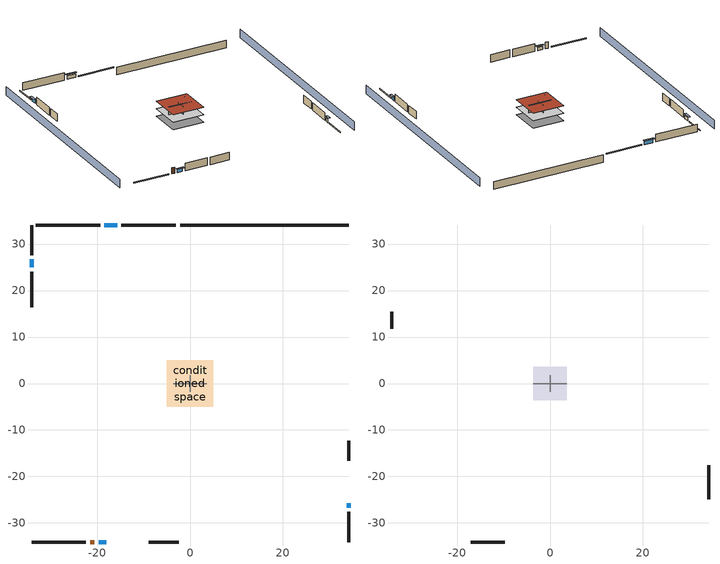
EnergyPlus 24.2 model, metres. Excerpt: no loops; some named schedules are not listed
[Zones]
conditioned space
 floor adiabatic (AdiabaticFloorConstruction): -5.03,-5.03 -5.03,5.03 5.03,5.03 5.03,-5.03 z0.3
 floor foundation (Slab2 construction): -5.03,-5.03 -5.03,5.03 5.03,5.03 5.03,-5.03 z-2.13
 wall outside (RimJoist1 construction): -3.07,34.1 -14.77,34.1 z0.3:0.61
 wall outside (RimJoist2 construction): 34.1,-34.1 34.1,-27.61 z0.3:0.61
 wall outside (RimJoist3 construction): -34.1,-34.1 -22.4,-34.1 z0.3:0.61
 wall outside (RimJoist4 construction): -34.1,34.1 -34.1,27.61 z0.3:0.61
 wall outside (AdiabaticWallConstruction 1): -21.47,-34.1 -20.56,-34.1 z0.3:2.34
 wall outside (AdiabaticWallConstruction): -15.7,34.1 -18.44,34.1 z0.3:1.52; 34.1,-26.68 34.1,-25.8 z0.3:1.49; -19.63,-34.1 -18.01,-34.1 z0.3:1.37; -34.1,26.68 -34.1,25 z0.3:1.4
 wall outside (Wall3 construction): -19.36,34.1 -33.17,34.1 z0.3:2.74
 wall outside (Wall4 construction): 34.1,-16.63 34.1,-12.28 z0.3:2.74
 wall outside (Wall7 construction): -8.83,-34.1 -2.44,-34.1 z0.3:2.74
 wall outside (Wall8 construction): -34.1,24.07 -34.1,16.4 z0.3:2.74
 wall foundation (FoundationWall1 construction): 34.1,34.1 -2.14,34.1 z-2.13:0.3
 wall to garage (Wall5 construction): -3.66,0 3.66,0 z0.3:2.74
 wall to garage (Wall6 construction): 0,-1.83 0,1.83 z0.3:2.74
 window (WindowConstruction): -15.7,34.1 -18.43,34.1 z0.3:1.52
 window (WindowConstruction 1): 34.1,-26.68 34.1,-25.8 z0.3:1.49
 window (WindowConstruction 2): -19.63,-34.1 -18.01,-34.1 z0.3:1.37
 window (WindowConstruction 3): -34.1,26.68 -34.1,25 z0.3:1.4
 door (Door): -21.47,-34.1 -20.56,-34.1 z0.3:2.34
 ceiling adiabatic (AdiabaticFloorConstruction): 5.03,-5.03 5.03,5.03 -5.03,5.03 -5.03,-5.03 z0.3
 roof outside (Roof2 construction): -5.03,5.03 -5.03,-5.03 5.03,-5.03 5.03,5.03 z2.74
garage
 floor foundation (Slab1 construction): -3.66,-3.66 -3.66,3.66 3.66,3.66 3.66,-3.66 z0
 wall outside (Wall1 construction): 34.1,-24.87 34.1,-17.56 z0.3:2.74
 wall outside (Wall2 construction): -17.08,-34.1 -9.76,-34.1 z0.3:2.74
 wall outside (Wall9 construction): -34.1,15.47 -34.1,11.81 z0.3:2.74
 roof outside (Roof1 construction): -3.66,3.66 -3.66,-3.66 3.66,-3.66 3.66,3.66 z2.74
shading: -38.68,34.1 -38.68,-34.1 / 38.68,-34.1 38.68,34.1 z0:2.74; -18.74,34.1 -15.39,34.1 -15.39,34.71 -18.74,34.71 z1.83; 34.1,-25.49 34.1,-26.99 34.71,-26.99 34.71,-25.49 z1.8; -17.7,-34.1 -19.93,-34.1 -19.93,-34.71 -17.7,-34.71 z1.68; -34.1,24.69 -34.1,26.99 -34.71,26.99 -34.71,24.69 z1.71
[Building]
Building 1: Terrain=Suburbs
[Site:Location]
Portland Intl Arpt_OR: Latitude {deg}=45.59; Longitude {deg}=-122.6; Time Zone {hr}=-8; Elevation {m}=33; Keep Site Location Information=Yes
[Site:GroundTemperature:Shallow]
10.2558, 8.96328, 8.85977, 9.47314, 11.9355, 14.3863, 16.5111, 17.8571, 17.9714, 16.8767, 14.8061, 12.4304
[Site:WaterMainsTemperature]
Calculation Method=Schedule; Temperature Schedule=mains temperature schedule
[Material] Roughness=Rough; Thermal Absorptance=0.9
Name | Thickness {m} | Conductivity {W/m-K} | Density {kg/m3} | Specific Heat {J/kg-K} | Solar Absorptance | Visible Absorptance
asphalt or fiberglass shingles | 0.00635 | 0.162714 | 1121.4 | 1465.45 | 0.85 | 0.85
concrete 4.0 in. | 0.1016 | 1.803125 | 2242.8 | 837.4 | 0.7 | 0.7
concrete 8.0 in. | 0.2032 | 1.803125 | 2242.8 | 837.4 | 0.7 | 0.7
door material | 0.04445 | 0.0612267 | 512.64 | 1214.23 | 0.7 | 0.7
floor covering | 0.0127 | 0.0450781 | 54.468 | 1339.84 | 0.9 | 0.9
floor covering 1 | 0.0127 | 0.0433444 | 54.468 | 1339.84 | 0.6 | 0.6
floor rigid ins; wall rigid ins | 0.512978 | 0.029427 | 32.04 | 1214.23 | 0.7 | 0.7
floor stud and cavity | 0.1397 | 1.75129 | 37.0049 | 1207.88 | 0.7 | 0.7
furniture material conditioned space 1; furniture material garage 1 | 0.1524 | 0.115458 | 640.8 | 1214.23 | 0.6 | 0.6
gypsum board | 0.0127 | 0.160291 | 801 | 837.4 | 0.6 | 0.6
gypsum board 1 | 0.0127 | 0.160291 | 801 | 837.4 | 0.7 | 0.7
osb sheathing 0.5 in. | 0.0127 | 0.115458 | 512.64 | 1214.23 | 0.6 | 0.6
osb sheathing 0.5 in. 1; osb sheathing 0.5 in. 2; osb sheathing 0.5 in. 3 | 0.0127 | 0.115458 | 512.64 | 1214.23 | 0.7 | 0.7
osb sheathing 0.75 in. | 0.01905 | 0.115458 | 512.64 | 1214.23 | 0.7 | 0.7
rim joist stud and cavity | 0.0508 | 0.178688 | 50.32683 | 1063.81 | 0.6 | 0.6
roof rigid ins | 0.00254769 | 0.029427 | 32.04 | 1214.23 | 0.7 | 0.7
roof rigid ins 1 | 0.103632 | 0.029427 | 32.04 | 1214.23 | 0.7 | 0.7
roof stud and cavity | 0.2032 | 0.161866 | 78.34581 | 1123.46 | 0.7 | 0.7
wall stud and cavity | 0.1397 | 0.727959 | 139.0536 | 1170.24 | 0.6 | 0.6
wall stud and cavity 1 | 0.1397 | 0.550994 | 139.0536 | 1170.24 | 0.7 | 0.7
wall stud and cavity 2 | 0.1397 | 0.335416 | 139.0536 | 1170.24 | 0.7 | 0.7
wall stud and cavity 3 | 0.0889 | 0.380278 | 52.3479 | 1209.89 | 0.7 | 0.7
wall stud and cavity 4 | 0.0889 | 0.391764 | 83.0341 | 1211.67 | 0.7 | 0.7
wood siding | 0.0254 | 0.102417 | 544.68 | 1172.36 | 0.85 | 0.85
wood siding 1; wood siding 2 | 0.0254 | 0.102417 | 544.68 | 1172.36 | 0.7 | 0.7
[WindowMaterial:SimpleGlazingSystem]
WindowMaterial: U-Factor {W/m2-K}=2.15764; Solar Heat Gain Coefficient=0.44
[Construction]
AdiabaticFloorConstruction: floor stud and cavity, floor rigid ins, osb sheathing 0.75 in., floor covering 1
AdiabaticWallConstruction: wood siding 1, wall rigid ins, wall stud and cavity 3, gypsum board
AdiabaticWallConstruction 1: wood siding 2, wall rigid ins, wall stud and cavity 3, gypsum board
Door: door material
FoundationWall1 construction: concrete 8.0 in., gypsum board 1
furniture construction conditioned space 1: furniture material conditioned space 1
furniture construction garage 1: furniture material garage 1
PartitionWallConstruction: gypsum board, wall stud and cavity 4, gypsum board
RimJoist1 construction; RimJoist2 construction; RimJoist3 construction; RimJoist4 construction: wood siding, rim joist stud and cavity
Roof1 construction: asphalt or fiberglass shingles, roof rigid ins, osb sheathing 0.5 in.
Roof2 construction: asphalt or fiberglass shingles, roof rigid ins 1, osb sheathing 0.75 in., roof stud and cavity, gypsum board
Slab1 construction: concrete 4.0 in.
Slab2 construction: concrete 4.0 in., floor covering
Wall1 construction; Wall2 construction; Wall9 construction: wood siding, osb sheathing 0.5 in. 1, wall stud and cavity
Wall3 construction; Wall4 construction; Wall7 construction; Wall8 construction: wood siding, osb sheathing 0.5 in. 1, wall stud and cavity 1, gypsum board
Wall5 construction: osb sheathing 0.5 in. 2, wall stud and cavity 2, gypsum board
Wall6 construction: osb sheathing 0.5 in. 3, wall stud and cavity 2, gypsum board
WindowConstruction; WindowConstruction 1; WindowConstruction 2; WindowConstruction 3: WindowMaterial
[Zone] Multiplier=1; Part of Total Floor Area=Yes
Name | Volume {m3}
conditioned space | 493.619
garage | 130.484
[Space]
Name | Zone | Volume {m3}
conditioned space 1 | conditioned space | 493.619
garage 1 | garage | 130.484
[SurfaceProperty:ExposedFoundationPerimeter] Exposed Perimeter Calculation Method=TotalExposedPerimeter
Name | Total Exposed Perimeter {m}
Slab2 | 36.24072
Slab1 | 18.288
[SurfaceProperty:IncidentSolarMultiplier] Incident Solar Multiplier=1; Incident Solar Multiplier Schedule=trans schedule winter=0.85 summer=0.7
Window1; Window2; Window3; Window4
[InternalMass]
Name | Construction | Zone or ZoneList | Space or SpaceList | Surface Area {m2}
furniture mass conditioned space 1 | furniture construction conditioned space 1 | conditioned space | conditioned space 1 | 80.97429
partition wall mass | PartitionWallConstruction | conditioned space | conditioned space 1 | 202.436
furniture mass garage 1 | furniture construction garage 1 | garage | garage 1 | 5.35122
[Lights] Design Level Calculation Method=LightingLevel; Return Air Fraction=0; Fraction Radiant=0.6; Fraction Visible=0.2; Fraction Replaceable=1
Name | Zone or ZoneList or Space or SpaceList | Schedule | Lighting Level {W}
interior lighting | conditioned space 1 | lighting_interior | 308.108
garage lighting | garage 1 | lighting_garage | 8.91077
[People]
occupants: Zone or ZoneList or Space or SpaceList=conditioned space 1; Number of People Schedule=occupants; Number of People Calculation Method=People; Number of People=5; Fraction Radiant=0.314171; Sensible Heat Fraction=0.56303; Activity Level Schedule=occupants activity schedule; Carbon Dioxide Generation Rate {m3/s-W}=0; Enable ASHRAE 55 Comfort Warnings=No; Mean Radiant Temperature Calculation Type=EnclosureAveraged
[ElectricEquipment] Design Level Calculation Method=EquipmentLevel
Name | Zone or ZoneList or Space or SpaceList | Schedule | Design Level {W} | Fraction Latent | Fraction Radiant | Fraction Lost
ceiling fan | conditioned space 1 | ceiling_fan | 17.7841 | 0 | 0.558 | 0
clothes dryer | conditioned space 1 | clothes_dryer | 1546.57 | 0.015 | 0.081 | 0.85
clothes washer | conditioned space 1 | clothes_washer | 235.456 | 0.03 | 0.162 | 0.7
cooking range | conditioned space 1 | cooking_range | 1195.71 | 0.08 | 0.432 | 0.2
dishwasher | conditioned space 1 | dishwasher | 275.567 | 0.3 | 0.18 | 0.4
fridge | conditioned space 1 | fridge schedule | 41.5354 | 0 | 0.6 | 0
mech vent bath fan 0 | conditioned space 1 | mech vent bath fan 0 schedule | 30 | 0 | 0 | 1
mech vent house fan | conditioned space 1 | mech vent house fan schedule | 0 | 0 | 0 | 1
mech vent house fan cfis | conditioned space 1 | mech vent house fan cfis schedule | 0 | 0 | 0 | 0
mech vent range fan 0 | conditioned space 1 | mech vent range fan 0 schedule | 30 | 0 | 0 | 1
misc plug loads | conditioned space 1 | plug_loads_other | 239.569 | 0.021 | 0.558 | 0.049
misc tv | conditioned space 1 | plug_loads_tv | 330.693 | 0 | 0.6 | 0
whole house fan | conditioned space 1 | Always On Discrete | 0 | 0 | 0 | 1
freezer | garage 1 | freezer schedule | 194.914 | 0 | 0.6 | 0
[OtherEquipment] Zone or ZoneList or Space or SpaceList=conditioned space 1; Design Level Calculation Method=EquipmentLevel
Name | Fuel Type | Schedule | Design Level {W} | Fraction Latent | Fraction Radiant | Fraction Lost
clothes dryer 1 | Electricity | clothes_dryer | 0 | 0.015 | 0.081 | 0.85
cooking range 1 | Electricity | cooking_range | 0 | 0.08 | 0.432 | 0.2
general water use latent | None | general water use schedule | 99.529 | 1 | 0 | 0
general water use sensible | None | general water use schedule | -98.09 | 0 | 0.6 | 0
mech vent house fan latent load; water heater lat | None | Always On Discrete | 0 | 1 | 0 | 0
mech vent house fan sensible load; water heater sens | None | Always On Discrete | 0 | 0 | 0 | 0
water heater energy adjustment1 | Electricity | Always On Discrete | 0.01 | 0 | 0 | 1
[ZoneInfiltration:DesignFlowRate] Zone or ZoneList or Space or SpaceList=conditioned space 1; Schedule=Always On Discrete; Design Flow Rate Calculation Method=Flow/Zone; Design Flow Rate {m3/s}=0
infil flow; natural vent flow; whole house fan flow
[ZoneInfiltration:EffectiveLeakageArea]
infil garage 1: Zone or Space=garage 1; Schedule=Always On Discrete; Effective Air Leakage Area {cm2}=679.592; Stack Coefficient=0.000129147; Wind Coefficient=4.64657e-05
[AvailabilityManager:Scheduled]
central ac and furnace airloop Availability Manager: Schedule=Always On Discrete
[WaterUse:Equipment]
dishwasher: Peak Flow Rate {m3/s}=4.14905e-06; Flow Rate Fraction Schedule=hot_water_dishwasher
[Foundation:Kiva] Wall Depth Below Slab {m}=0.2032
Name | Initial Indoor Air Temperature {C} | Wall Height Above Grade {m}
Foundation Kiva 1 | 13.4258 | 0.1016
Foundation Kiva 2 | 20 | 0.3048
[Foundation:Kiva:Settings]
Soil Conductivity {W/m-K}=1.3848; Soil Density {kg/m3}=1842.3; Soil Specific Heat {J/kg-K}=418.7; Ground Solar Absorptivity=0.9; Ground Thermal Absorptivity=0.9; Ground Surface Roughness {m}=0.03; Far-Field Width {m}=40; Deep-Ground Boundary Condition=ZeroFlux; Deep-Ground Depth {m}=40; Minimum Cell Dimension {m}=0.2; Maximum Cell Growth Coefficient=3; Simulation Timestep=Timestep
[Exterior:Lights]
exterior lighting: Schedule=exterior lighting schedule; Design Level {W}=8.01452
[EnergyManagementSystem:GlobalVariable]
central_ac_and_furnace_airloop_Fan_RTF
infil_program_Qfan
infil_program_Qinf
natural_vent_program_Qnv
natural_vent_program_Qwhf
[EnergyManagementSystem:Sensor]
Name | Output:Variable or Output:Meter Index Key | Output:Variable or Output:Meter
airflow_gain | infil flow | Infiltration Sensible Heat Gain Energy
airflow_gain_1 | natural vent flow | Infiltration Sensible Heat Gain Energy
airflow_gain_2 | whole house fan flow | Infiltration Sensible Heat Gain Energy
airflow_loss | infil flow | Infiltration Sensible Heat Loss Energy
airflow_loss_1 | natural vent flow | Infiltration Sensible Heat Loss Energy
airflow_loss_2 | whole house fan flow | Infiltration Sensible Heat Loss Energy
clg_load_cond |  | Cooling:EnergyTransfer:Zone:CONDITIONED SPACE
clg_sp_s; clg_sp_s_1 | cooling setpoint | Schedule Value
clothes_dryer_exhaust_0_sch_s | clothes_dryer | Schedule Value
cool_season | cooling season schedule | Schedule Value
htg_load_cond |  | Heating:EnergyTransfer:Zone:CONDITIONED SPACE
htg_sp_s; htg_sp_s_1 | heating setpoint | Schedule Value
ig_ee_conv | ceiling fan | Electric Equipment Convective Heating Energy
ig_ee_conv_1 | clothes dryer | Electric Equipment Convective Heating Energy
ig_ee_conv_3 | cooking range | Electric Equipment Convective Heating Energy
ig_ee_conv_4 | dishwasher | Electric Equipment Convective Heating Energy
ig_ee_conv_5 | fridge | Electric Equipment Convective Heating Energy
ig_ee_conv_6 | misc plug loads | Electric Equipment Convective Heating Energy
ig_ee_conv_7 | misc tv | Electric Equipment Convective Heating Energy
ig_ee_conv_8 | whole house fan | Electric Equipment Convective Heating Energy
ig_ee_rad | ceiling fan | Electric Equipment Radiant Heating Energy
ig_ee_rad_1 | clothes dryer | Electric Equipment Radiant Heating Energy
ig_ee_rad_3 | cooking range | Electric Equipment Radiant Heating Energy
ig_ee_rad_4 | dishwasher | Electric Equipment Radiant Heating Energy
ig_ee_rad_5 | fridge | Electric Equipment Radiant Heating Energy
ig_ee_rad_6 | misc plug loads | Electric Equipment Radiant Heating Energy
ig_ee_rad_7 | misc tv | Electric Equipment Radiant Heating Energy
ig_ee_rad_8 | whole house fan | Electric Equipment Radiant Heating Energy
ig_lgt_conv | interior lighting | Lights Convective Heating Energy
ig_lgt_rad | interior lighting | Lights Radiant Heating Energy
ig_lgt_vis | interior lighting | Lights Visible Radiation Heating Energy
ig_oe_conv | clothes dryer 1 | Other Equipment Convective Heating Energy
ig_oe_conv_1 | cooking range 1 | Other Equipment Convective Heating Energy
ig_oe_conv_2 | general water use latent | Other Equipment Convective Heating Energy
ig_oe_conv_3 | general water use sensible | Other Equipment Convective Heating Energy
ig_oe_conv_4 | water heater energy adjustment1 | Other Equipment Convective Heating Energy
ig_oe_conv_5 | water heater lat | Other Equipment Convective Heating Energy
ig_oe_conv_6 | water heater sens | Other Equipment Convective Heating Energy
ig_oe_rad | clothes dryer 1 | Other Equipment Radiant Heating Energy
ig_oe_rad_1 | cooking range 1 | Other Equipment Radiant Heating Energy
ig_oe_rad_2 | general water use latent | Other Equipment Radiant Heating Energy
ig_oe_rad_3 | general water use sensible | Other Equipment Radiant Heating Energy
ig_oe_rad_4 | water heater energy adjustment1 | Other Equipment Radiant Heating Energy
ig_oe_rad_5 | water heater lat | Other Equipment Radiant Heating Energy
ig_oe_rad_6 | water heater sens | Other Equipment Radiant Heating Energy
ig_ppl_conv | occupants | People Convective Heating Energy
ig_ppl_rad | occupants | People Radiant Heating Energy
im_conv | furniture mass conditioned space 1 | Surface Inside Face Convection Heat Gain Energy
im_conv_1 | partition wall mass | Surface Inside Face Convection Heat Gain Energy
im_ig | furniture mass conditioned space 1 | Surface Inside Face Internal Gains Radiation Heat Gain Energy
im_ig_1 | partition wall mass | Surface Inside Face Internal Gains Radiation Heat Gain Energy
im_lgt | furniture mass conditioned space 1 | Surface Inside Face Lights Radiation Heat Gain Energy
im_lgt_1 | partition wall mass | Surface Inside Face Lights Radiation Heat Gain Energy
im_sol | furniture mass conditioned space 1 | Surface Inside Face Solar Radiation Heat Gain Energy
im_sol_1 | partition wall mass | Surface Inside Face Solar Radiation Heat Gain Energy
im_surf | furniture mass conditioned space 1 | Surface Inside Face Net Surface Thermal Radiation Heat Gain Energy
im_surf_1 | partition wall mass | Surface Inside Face Net Surface Thermal Radiation Heat Gain Energy
mech_vent_bath_fan_0_sch_s | mech vent bath fan 0 schedule | Schedule Value
mech_vent_range_fan_0_sch_s | mech vent range fan 0 schedule | Schedule Value
mv_conv | mech vent bath fan 0 | Electric Equipment Convective Heating Energy
mv_conv_1 | mech vent house fan | Electric Equipment Convective Heating Energy
mv_conv_2 | mech vent house fan cfis | Electric Equipment Convective Heating Energy
mv_conv_3 | mech vent range fan 0 | Electric Equipment Convective Heating Energy
mv_conv_4 | mech vent house fan latent load | Other Equipment Convective Heating Energy
mv_conv_5 | mech vent house fan sensible load | Other Equipment Convective Heating Energy
mv_rad | mech vent bath fan 0 | Electric Equipment Radiant Heating Energy
mv_rad_1 | mech vent house fan | Electric Equipment Radiant Heating Energy
mv_rad_2 | mech vent house fan cfis | Electric Equipment Radiant Heating Energy
mv_rad_3 | mech vent range fan 0 | Electric Equipment Radiant Heating Energy
mv_rad_4 | mech vent house fan latent load | Other Equipment Radiant Heating Energy
mv_rad_5 | mech vent house fan sensible load | Other Equipment Radiant Heating Energy
natural_vent_s | natural vent schedule | Schedule Value
out_pb_s |  | Site Outdoor Air Barometric Pressure
out_wt_s |  | Site Outdoor Air Humidity Ratio
site_vw_s |  | Site Wind Speed
ss_back_out | Window1 | Surface Window Shortwave from Zone Back Out Window Heat Transfer Rate
ss_back_out_1 | Window2 | Surface Window Shortwave from Zone Back Out Window Heat Transfer Rate
ss_back_out_2 | Window3 | Surface Window Shortwave from Zone Back Out Window Heat Transfer Rate
ss_back_out_3 | Window4 | Surface Window Shortwave from Zone Back Out Window Heat Transfer Rate
ss_conv | Door1 | Surface Inside Face Convection Heat Gain Energy
ss_conv_1 | Window1 | Surface Inside Face Convection Heat Gain Energy
ss_conv_2 | Window2 | Surface Inside Face Convection Heat Gain Energy
ss_conv_3 | Window3 | Surface Inside Face Convection Heat Gain Energy
ss_conv_4 | Window4 | Surface Inside Face Convection Heat Gain Energy
ss_ig | Door1 | Surface Inside Face Internal Gains Radiation Heat Gain Energy
ss_ig_1 | Window1 | Surface Inside Face Internal Gains Radiation Heat Gain Energy
ss_ig_2 | Window2 | Surface Inside Face Internal Gains Radiation Heat Gain Energy
ss_ig_3 | Window3 | Surface Inside Face Internal Gains Radiation Heat Gain Energy
ss_ig_4 | Window4 | Surface Inside Face Internal Gains Radiation Heat Gain Energy
ss_lgt | Door1 | Surface Inside Face Lights Radiation Heat Gain Energy
ss_sol | Door1 | Surface Inside Face Solar Radiation Heat Gain Energy
ss_surf | Door1 | Surface Inside Face Net Surface Thermal Radiation Heat Gain Energy
ss_surf_1 | Window1 | Surface Inside Face Net Surface Thermal Radiation Heat Gain Energy
ss_surf_2 | Window2 | Surface Inside Face Net Surface Thermal Radiation Heat Gain Energy
ss_surf_3 | Window3 | Surface Inside Face Net Surface Thermal Radiation Heat Gain Energy
ss_surf_4 | Window4 | Surface Inside Face Net Surface Thermal Radiation Heat Gain Energy
ss_trans_in | Window1 | Surface Window Transmitted Solar Radiation Rate
ss_trans_in_1 | Window2 | Surface Window Transmitted Solar Radiation Rate
ss_trans_in_2 | Window3 | Surface Window Transmitted Solar Radiation Rate
ss_trans_in_3 | Window4 | Surface Window Transmitted Solar Radiation Rate
ss_trans_out | Window1 | Surface Inside Face Initial Transmitted Diffuse Transmitted Out Window Solar Radiation Rate
ss_trans_out_1 | Window2 | Surface Inside Face Initial Transmitted Diffuse Transmitted Out Window Solar Radiation Rate
ss_trans_out_2 | Window3 | Surface Inside Face Initial Transmitted Diffuse Transmitted Out Window Solar Radiation Rate
ss_trans_out_3 | Window4 | Surface Inside Face Initial Transmitted Diffuse Transmitted Out Window Solar Radiation Rate
s_conv | FoundationWall1 | Surface Inside Face Convection Heat Gain Energy
s_conv_1 | inferred conditioned ceiling | Surface Inside Face Convection Heat Gain Energy
s_conv_10 | Wall4 | Surface Inside Face Convection Heat Gain Energy
s_conv_11 | Wall5 | Surface Inside Face Convection Heat Gain Energy
s_conv_12 | Wall6 | Surface Inside Face Convection Heat Gain Energy
s_conv_13 | Wall7 | Surface Inside Face Convection Heat Gain Energy
s_conv_14 | Wall8 | Surface Inside Face Convection Heat Gain Energy
s_conv_2 | inferred conditioned floor | Surface Inside Face Convection Heat Gain Energy
s_conv_3 | RimJoist1 | Surface Inside Face Convection Heat Gain Energy
s_conv_4 | RimJoist2 | Surface Inside Face Convection Heat Gain Energy
s_conv_5 | RimJoist3 | Surface Inside Face Convection Heat Gain Energy
s_conv_6 | RimJoist4 | Surface Inside Face Convection Heat Gain Energy
s_conv_7 | Roof2 | Surface Inside Face Convection Heat Gain Energy
s_conv_8 | Slab2 | Surface Inside Face Convection Heat Gain Energy
s_conv_9 | Wall3 | Surface Inside Face Convection Heat Gain Energy
s_ig | FoundationWall1 | Surface Inside Face Internal Gains Radiation Heat Gain Energy
s_ig_1 | inferred conditioned ceiling | Surface Inside Face Internal Gains Radiation Heat Gain Energy
s_ig_10 | Wall4 | Surface Inside Face Internal Gains Radiation Heat Gain Energy
s_ig_11 | Wall5 | Surface Inside Face Internal Gains Radiation Heat Gain Energy
s_ig_12 | Wall6 | Surface Inside Face Internal Gains Radiation Heat Gain Energy
s_ig_13 | Wall7 | Surface Inside Face Internal Gains Radiation Heat Gain Energy
s_ig_14 | Wall8 | Surface Inside Face Internal Gains Radiation Heat Gain Energy
s_ig_2 | inferred conditioned floor | Surface Inside Face Internal Gains Radiation Heat Gain Energy
s_ig_3 | RimJoist1 | Surface Inside Face Internal Gains Radiation Heat Gain Energy
s_ig_4 | RimJoist2 | Surface Inside Face Internal Gains Radiation Heat Gain Energy
s_ig_5 | RimJoist3 | Surface Inside Face Internal Gains Radiation Heat Gain Energy
s_ig_6 | RimJoist4 | Surface Inside Face Internal Gains Radiation Heat Gain Energy
s_ig_7 | Roof2 | Surface Inside Face Internal Gains Radiation Heat Gain Energy
s_ig_8 | Slab2 | Surface Inside Face Internal Gains Radiation Heat Gain Energy
s_ig_9 | Wall3 | Surface Inside Face Internal Gains Radiation Heat Gain Energy
s_lgt | FoundationWall1 | Surface Inside Face Lights Radiation Heat Gain Energy
s_lgt_1 | inferred conditioned ceiling | Surface Inside Face Lights Radiation Heat Gain Energy
s_lgt_10 | Wall4 | Surface Inside Face Lights Radiation Heat Gain Energy
s_lgt_11 | Wall5 | Surface Inside Face Lights Radiation Heat Gain Energy
s_lgt_12 | Wall6 | Surface Inside Face Lights Radiation Heat Gain Energy
s_lgt_13 | Wall7 | Surface Inside Face Lights Radiation Heat Gain Energy
s_lgt_14 | Wall8 | Surface Inside Face Lights Radiation Heat Gain Energy
s_lgt_2 | inferred conditioned floor | Surface Inside Face Lights Radiation Heat Gain Energy
s_lgt_3 | RimJoist1 | Surface Inside Face Lights Radiation Heat Gain Energy
s_lgt_4 | RimJoist2 | Surface Inside Face Lights Radiation Heat Gain Energy
s_lgt_5 | RimJoist3 | Surface Inside Face Lights Radiation Heat Gain Energy
s_lgt_6 | RimJoist4 | Surface Inside Face Lights Radiation Heat Gain Energy
s_lgt_7 | Roof2 | Surface Inside Face Lights Radiation Heat Gain Energy
s_lgt_8 | Slab2 | Surface Inside Face Lights Radiation Heat Gain Energy
s_lgt_9 | Wall3 | Surface Inside Face Lights Radiation Heat Gain Energy
s_sol | FoundationWall1 | Surface Inside Face Solar Radiation Heat Gain Energy
s_sol_1 | inferred conditioned ceiling | Surface Inside Face Solar Radiation Heat Gain Energy
s_sol_10 | Wall4 | Surface Inside Face Solar Radiation Heat Gain Energy
s_sol_11 | Wall5 | Surface Inside Face Solar Radiation Heat Gain Energy
s_sol_12 | Wall6 | Surface Inside Face Solar Radiation Heat Gain Energy
s_sol_13 | Wall7 | Surface Inside Face Solar Radiation Heat Gain Energy
s_sol_14 | Wall8 | Surface Inside Face Solar Radiation Heat Gain Energy
s_sol_2 | inferred conditioned floor | Surface Inside Face Solar Radiation Heat Gain Energy
s_sol_3 | RimJoist1 | Surface Inside Face Solar Radiation Heat Gain Energy
s_sol_4 | RimJoist2 | Surface Inside Face Solar Radiation Heat Gain Energy
s_sol_5 | RimJoist3 | Surface Inside Face Solar Radiation Heat Gain Energy
s_sol_6 | RimJoist4 | Surface Inside Face Solar Radiation Heat Gain Energy
s_sol_7 | Roof2 | Surface Inside Face Solar Radiation Heat Gain Energy
s_sol_8 | Slab2 | Surface Inside Face Solar Radiation Heat Gain Energy
s_sol_9 | Wall3 | Surface Inside Face Solar Radiation Heat Gain Energy
s_surf | FoundationWall1 | Surface Inside Face Net Surface Thermal Radiation Heat Gain Energy
s_surf_1 | inferred conditioned ceiling | Surface Inside Face Net Surface Thermal Radiation Heat Gain Energy
s_surf_10 | Wall4 | Surface Inside Face Net Surface Thermal Radiation Heat Gain Energy
s_surf_11 | Wall5 | Surface Inside Face Net Surface Thermal Radiation Heat Gain Energy
s_surf_12 | Wall6 | Surface Inside Face Net Surface Thermal Radiation Heat Gain Energy
s_surf_13 | Wall7 | Surface Inside Face Net Surface Thermal Radiation Heat Gain Energy
s_surf_14 | Wall8 | Surface Inside Face Net Surface Thermal Radiation Heat Gain Energy
s_surf_2 | inferred conditioned floor | Surface Inside Face Net Surface Thermal Radiation Heat Gain Energy
s_surf_3 | RimJoist1 | Surface Inside Face Net Surface Thermal Radiation Heat Gain Energy
s_surf_4 | RimJoist2 | Surface Inside Face Net Surface Thermal Radiation Heat Gain Energy
s_surf_5 | RimJoist3 | Surface Inside Face Net Surface Thermal Radiation Heat Gain Energy
s_surf_6 | RimJoist4 | Surface Inside Face Net Surface Thermal Radiation Heat Gain Energy
